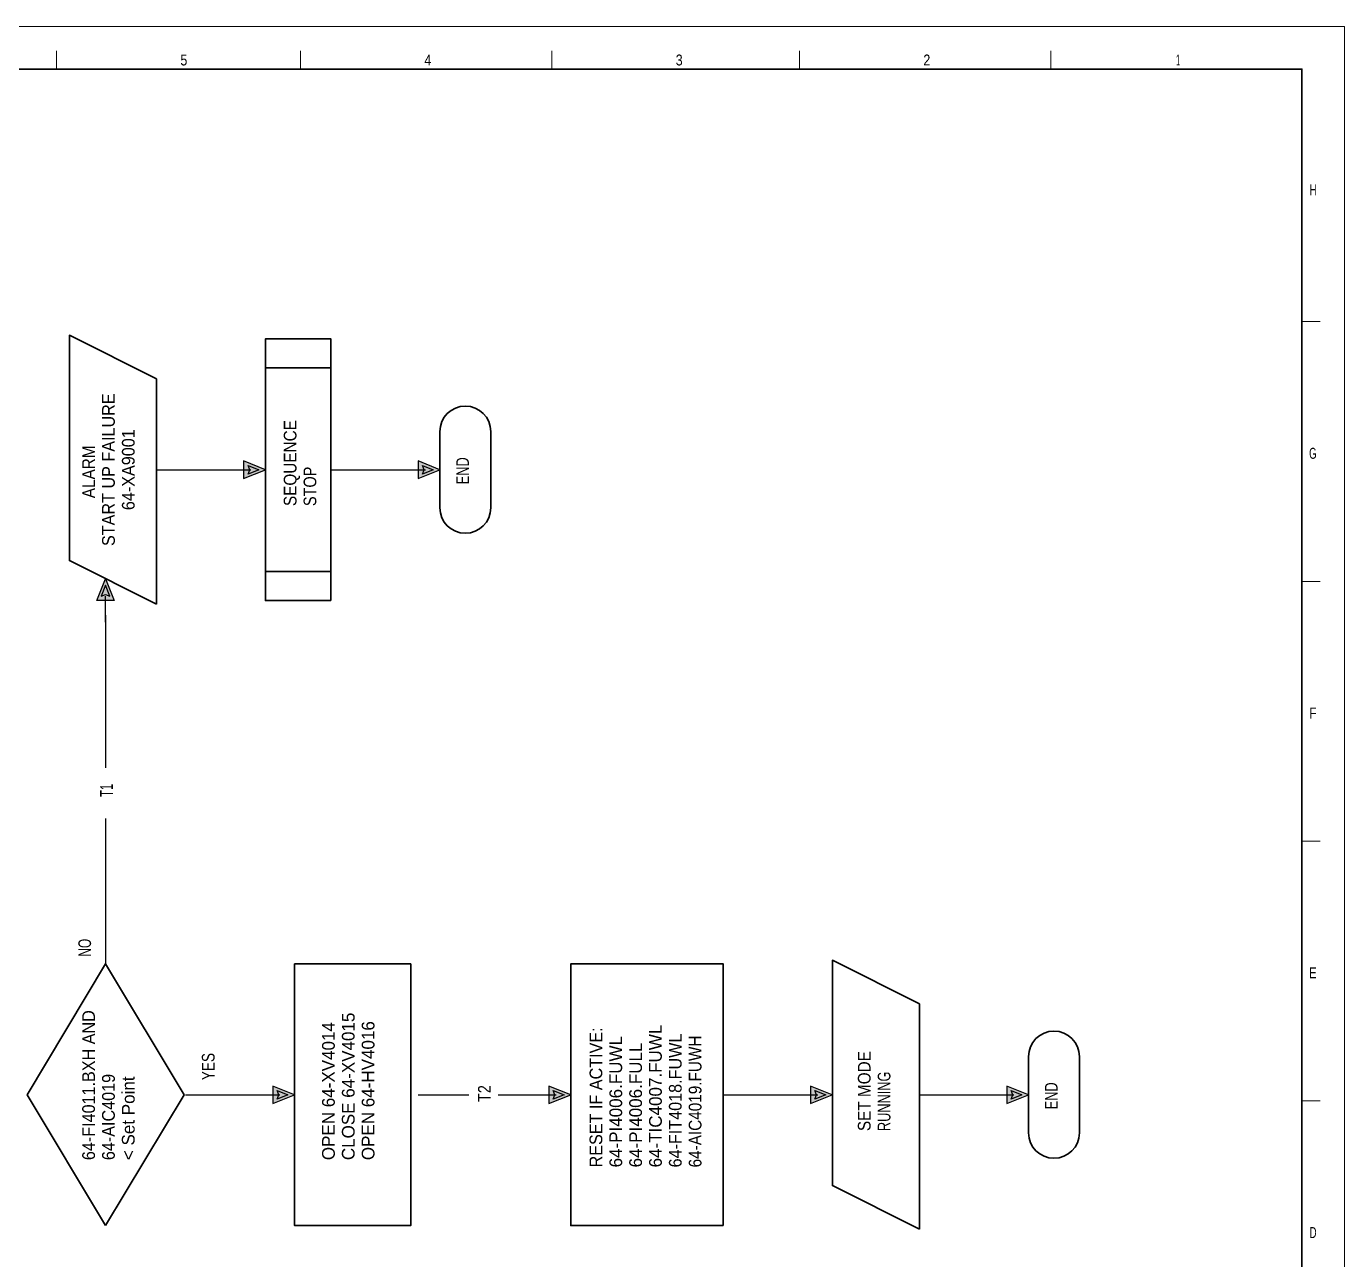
# Model space of a CAD drawing. Header units: millimetres. Extents: x 0 to 841, y 0 to 594.
# Drawn here: x 478.2 to 841, y 254.6 to 594 of the extents above; entities that cross this region are included whole.
import ezdxf
from ezdxf.enums import TextEntityAlignment as Align

# ---------------------------------------------------------------- set-up
doc = ezdxf.new("R2010")
doc.units = ezdxf.units.MM
doc.header["$LTSCALE"] = 1.2
for name, color, linetype, lineweight in [('1', 7, 'Continuous', 13), ('2', 7, 'Continuous', 35), ('4', 7, 'Continuous', 35), ('9', 7, 'Continuous', 13)]:
    doc.layers.add(name, color=color, linetype=linetype, lineweight=lineweight)
doc.layers.add('36', color=7, linetype='Continuous')

msp = doc.modelspace()

# ---------------------------------------------------------------- hatches: boundary and pattern name
at = {"layer": '1'}
for points in [[(538, 474.4), (538, 469.6), (544, 472)], [(586, 474.4), (586, 469.6), (592, 472)], [(502.4, 436), (497.6, 436), (500, 442)], [(546, 302.4), (546, 297.6), (552, 300)], [(622, 302.4), (622, 297.6), (628, 300)], [(694, 302.4), (694, 297.6), (700, 300)], [(748, 302.4), (748, 297.6), (754, 300)]]:
    msp.add_hatch(color=256, dxfattribs=at).paths.add_polyline_path(points)

# ---------------------------------------------------------------- linework, layer by layer
for p, q in [((486.455, 587.261), (486.455, 582.228)), ((486.455, 587.261), (486.455, 582.228)), ((553.613, 587.261), (553.613, 582.228)), ((553.613, 587.261), (553.613, 582.228)), ((622.776, 587.261), (622.776, 582.228)), ((622.776, 587.261), (622.776, 582.228)), ((690.937, 587.261), (690.937, 582.228)), ((690.937, 587.261), (690.937, 582.228)), ((760.1, 587.261), (760.1, 582.228)), ((760.1, 587.261), (760.1, 582.228)), ((834.275, 512.761), (829.263, 512.761)), ((834.275, 512.761), (829.263, 512.761)), ((834.275, 441.28), (829.263, 441.28)), ((834.275, 441.28), (829.263, 441.28)), ((834.275, 369.799), (829.263, 369.799)), ((834.275, 369.799), (829.263, 369.799)), ((834.275, 298.318), (829.263, 298.318)), ((834.275, 298.318), (829.263, 298.318))]:
    msp.add_line(p, q, dxfattribs=at)
at = {"layer": '1', "lineweight": 25}
for p, q in [((514, 472), (540, 472)), ((532, 472.002), (539.2, 472.002)), ((562, 472), (588, 472)), ((580, 472.002), (587.2, 472.002)), ((500.002, 430), (500.002, 437.2)), ((500, 432), (500, 390)), ((500, 376), (500, 336)), ((522, 300), (548, 300)), ((540, 300.002), (547.2, 300.002)), ((586, 300), (600, 300)), ((608, 300), (624, 300)), ((616, 300.002), (623.2, 300.002)), ((670, 300), (696, 300)), ((688, 300.002), (695.2, 300.002)), ((724, 300), (750, 300)), ((742, 300.002), (749.2, 300.002))]:
    msp.add_line(p, q, dxfattribs=at)
at = {"layer": '1', "lineweight": 35}
msp.add_lwpolyline([(829.263, 112.014), (829.263, 582.228), (10.333, 582.228), (10.333, 10.382)], dxfattribs=at)
msp.add_lwpolyline([(829.263, 112.014), (829.263, 582.228), (10.333, 582.228), (10.333, 10.382)], dxfattribs=at)
at = {"layer": '1', "lineweight": 25}
for points in [[(538, 474.4), (538, 469.6), (544, 472)], [(586, 474.4), (586, 469.6), (592, 472)], [(502.4, 436), (497.6, 436), (500, 442)], [(546, 302.4), (546, 297.6), (552, 300)], [(622, 302.4), (622, 297.6), (628, 300)], [(694, 302.4), (694, 297.6), (700, 300)], [(748, 302.4), (748, 297.6), (754, 300)]]:
    msp.add_lwpolyline(points, close=True, dxfattribs=at)
for points in [[(539.2, 473.202), (542.201, 472.002), (539.2, 470.803)], [(539.2, 470.803), (539.68, 472.002), (539.2, 473.202)], [(587.2, 473.202), (590.201, 472.002), (587.2, 470.803)], [(587.2, 470.803), (587.68, 472.002), (587.2, 473.202)], [(501.202, 437.2), (500.002, 440.201), (498.803, 437.2)], [(498.803, 437.2), (500.002, 437.68), (501.202, 437.2)], [(547.2, 301.202), (550.201, 300.002), (547.2, 298.803)], [(547.2, 298.803), (547.68, 300.002), (547.2, 301.202)], [(623.2, 301.202), (626.201, 300.002), (623.2, 298.803)], [(623.2, 298.803), (623.68, 300.002), (623.2, 301.202)], [(695.2, 301.202), (698.201, 300.002), (695.2, 298.803)], [(695.2, 298.803), (695.68, 300.002), (695.2, 301.202)], [(749.2, 301.202), (752.201, 300.002), (749.2, 298.803)], [(749.2, 298.803), (749.68, 300.002), (749.2, 301.202)]]:
    msp.add_lwpolyline(points, dxfattribs=at)
at = {"layer": '2'}
for p, q in [((543.998, 500), (561.999, 500)), ((543.998, 444), (561.999, 444))]:
    msp.add_line(p, q, dxfattribs=at)
for points in [[(514.029, 435), (514.029, 497), (490.029, 509), (490.029, 447)], [(561.999, 436), (562.002, 508), (544.002, 508), (543.998, 436)], [(500, 264), (478.4, 300), (500, 336), (521.6, 300)], [(584.001, 336), (552.002, 336), (551.998, 264), (583.998, 264)], [(669.998, 264), (670.001, 336), (628.002, 336), (627.998, 264)], [(724.029, 263), (724.029, 325), (700.029, 337), (700.029, 275)]]:
    msp.add_lwpolyline(points, close=True, dxfattribs=at)
at = {"layer": '4'}
for p, q in [((592, 482.5), (592, 461.5)), ((606, 461.5), (606, 482.5)), ((754, 310.5), (754, 289.5)), ((768, 289.5), (768, 310.5))]:
    msp.add_line(p, q, dxfattribs=at)
for centre, start, end in [((599, 482.5), 0, 180), ((599, 461.5), 180, 0), ((761, 310.5), 0, 180), ((761, 289.5), 180, 0)]:
    msp.add_arc(centre, 7, start, end, dxfattribs=at)
at = {"layer": '9'}
msp.add_lwpolyline([(0, 0), (841, 0), (841, 594), (0, 594)], close=True, dxfattribs=at)
msp.add_lwpolyline([(0, 0), (841, 0), (841, 594), (0, 594)], close=True, dxfattribs=at)

# ---------------------------------------------------------------- texts
at = {"layer": '1'}
for s, width, p in [('5', 0.85, (521.543, 583.235)), ('5', 0.85, (521.543, 583.235)), ('4', 0.85, (588.701, 583.235)), ('4', 0.85, (588.701, 583.235)), ('3', 0.85, (657.864, 583.235)), ('3', 0.85, (657.864, 583.235)), ('2', 0.85, (726.025, 583.235)), ('2', 0.85, (726.025, 583.235)), ('1', 0.4, (795.18, 583.235)), ('1', 0.4, (795.18, 583.235))]:
    msp.add_text(s, height=3.02, dxfattribs=dict(at, width=width)).set_placement(p, align=Align.CENTER)
for s, width, p in [('H', 0.65, (833.27, 547.494)), ('H', 0.65, (833.27, 547.494)), ('G', 0.65, (833.27, 475.007)), ('G', 0.65, (833.27, 475.007)), ('F', 0.8, (833.27, 403.526)), ('F', 0.8, (833.27, 403.526)), ('E', 0.75, (833.27, 332.045)), ('E', 0.75, (833.27, 332.045)), ('D', 0.65, (833.27, 260.565)), ('D', 0.65, (833.27, 260.565))]:
    msp.add_text(s, height=3.02, dxfattribs=dict(at, width=width)).set_placement(p, align=Align.RIGHT)
at = {"layer": '36'}
for s, width, p in [('START UP FAILURE', 0.95, (502.54, 472)), ('64-XA9001', 0.95, (508, 472)), ('ALARM ', 0.9, (497.08, 472))]:
    msp.add_text(s, height=3.5, rotation=90, dxfattribs=dict(at, width=width)).set_placement(p, align=Align.CENTER)
for s, width, p in [('SEQUENCE ', 0.9, (552.54, 462)), ('STOP', 0.85, (558, 462)), ('END', 0.75, (600, 468)), ('T1', 0.65, (502, 382)), ('NO', 0.7, (496, 338)), ('64-FI4011.BXH AND', 0.95, (497.08, 282)), ('RESET IF ACTIVE:', 0.95, (636.701, 280)), ('64-FIT4018.FUWL', 0.95, (658.54, 280)), ('64-AIC4019.FUWH', 0.9, (664, 280)), ('YES', 0.8, (530, 304)), ('SET MODE', 0.9, (710.54, 290)), ('64-AIC4019', 0.95, (502.54, 282)), ('RUNNING', 0.75, (716, 290)), ('T2', 0.85, (606, 298)), ('END', 0.75, (762, 296))]:
    msp.add_text(s, height=3.5, rotation=90, dxfattribs=dict(at, width=width)).set_placement(p)
for s, p in [('OPEN 64-XV4014', (563.08, 282)), ('CLOSE 64-XV4015', (568.54, 282)), ('OPEN 64-HV4016', (574, 282)), ('64-PI4006.FUWL', (642.161, 280)), ('64-TIC4007.FUWL', (653.08, 280)), ('64-PI4006.FULL', (647.62, 280)), ('< Set Point', (508, 282))]:
    msp.add_text(s, height=3.5, rotation=90, dxfattribs=at).set_placement(p)

doc.saveas('drawing.dxf')
